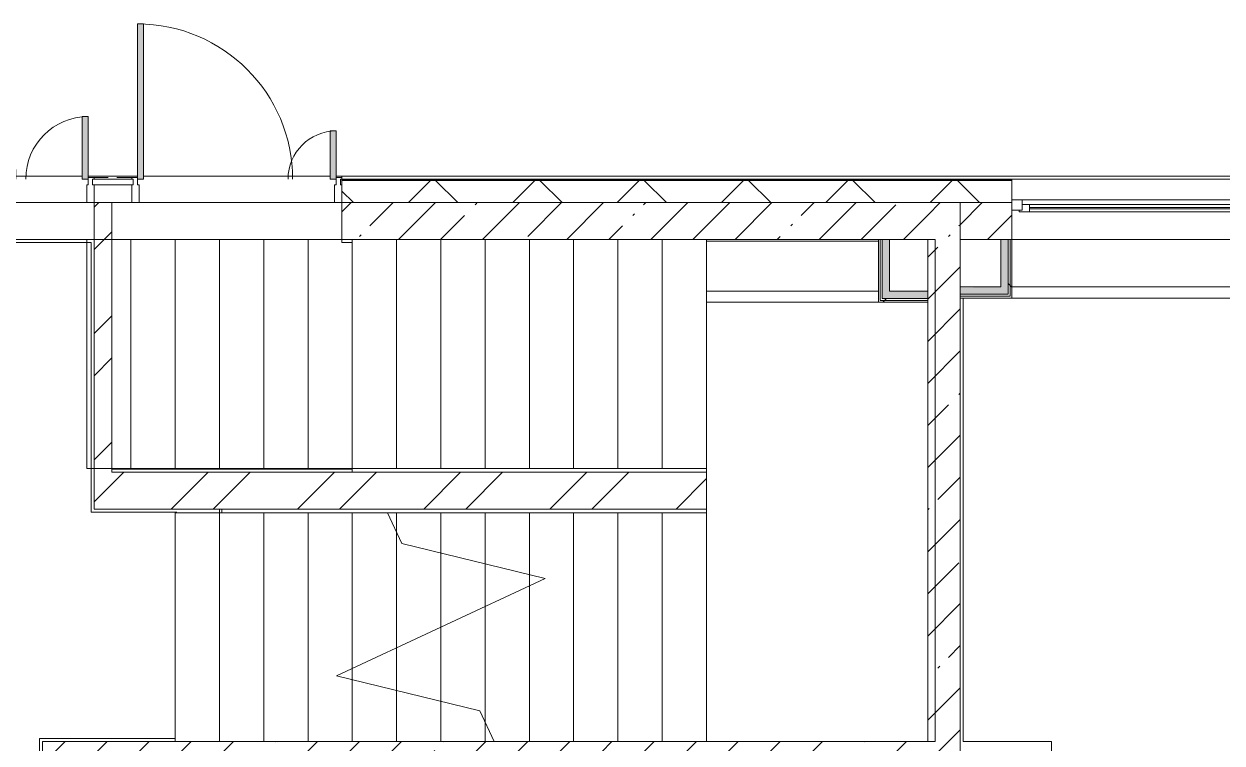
# Model space of a CAD drawing. Header units: millimetres. Extents: x -4196 to 190310, y -8553 to 29000.
# Drawn here: x 153801 to 161920, y 17740 to 22610 of the extents above; entities that cross this region are included whole.
import ezdxf

# ---------------------------------------------------------------- set-up
doc = ezdxf.new("R2010")
doc.units = ezdxf.units.MM
doc.linetypes.add('200_ШТРИХ__ш1_п0_6_', pattern=[160, 100, -60])
for name, color, linetype, lineweight in [('A-DETL-MBND', 7, '200_ШТРИХ__ш1_п0_6_', 9), ('A-GLAZ-1', 7, 'Continuous', 5), ('A-GLAZ-CWMG-2', 7, 'Continuous', 5), ('A-WALL', 7, 'Continuous', 9), ('A-WALL-4', 7, 'Continuous', 5), ('I-WALL-3', 7, 'Continuous', 5), ('S-STRS-3', 7, 'Continuous', 5), ('S-STRS-MBND-2', 7, 'Continuous', 5)]:
    doc.layers.add(name, color=color, linetype=linetype, lineweight=lineweight)
for name, color, linetype, lineweight, true_color in [('A-DOOR-1', 7, 'Continuous', 5, 0xaaaaaa), ('A-DOOR-2', 7, 'Continuous', 5, 0xe2e2e2), ('A-FLOR-1', 7, 'Continuous', 5, 0xaaaaaa), ('I-WALL-1', 7, 'Continuous', 5, 0xe7e7e7), ('I-WALL-2', 7, 'Continuous', 9, 0xe7e7e7)]:
    doc.layers.add(name, color=color, linetype=linetype, lineweight=lineweight, true_color=true_color)
pattern_1 = [(45, (59346.5, 0), (-285.1231, 285.1231), []), (45, (59631.6, 0), (-285.1231, 285.1231), [504.031, -100.806, 16.764, -84.042])]
pattern_2 = [(45, (59346.5, 0), (-427.6843, 427.6843), []), (45, (59631.6, 0), (-427.6843, 427.6843), [])]
pattern_3 = [(45, (59346.5, 0), (-530.33, 530.33), []), (135, (59346.5, 0), (-530.33, -530.33), [])]

# ---------------------------------------------------------------- blocks, each defined once
blk = doc.blocks.new('120_Окно_СКБ_2Ст_Фрамуга сверху - 120_Окно_СКБ_2Ст_2300х2500_h_ ДОО-23103760-1_6_1_птичка')
at = {"layer": 'A-GLAZ-1'}
for p, q in [((-1150, -127), (-1150, -57)), ((-1150, -57), (-1080, -57)), ((1150, -57), (-1150, -57)), ((-1080, -57), (-1080, -127)), ((-1080, -57), (1080, -57)), ((520, -127), (520, -57)), ((520, -57), (590, -57)), ((590, -57), (590, -127)), ((1080, -127), (1080, -57)), ((1080, -57), (1150, -57)), ((1150, -57), (1150, -127)), ((-1080, -127), (-1150, -127)), ((-1150, -127), (-1100, -127)), ((-1080, -127), (-1100, -127)), ((-1100, -127), (-1100, -137)), ((-1100, -137), (540, -137)), ((540, -137), (-1100, -137)), ((520, -87), (-1080, -87)), ((-1080, -87), (-1080, -127)), ((-1030, -137), (-1030, -87)), ((-1030, -107), (470, -107)), ((470, -117), (-1030, -117)), ((470, -137), (470, -87)), ((520, -127), (520, -87)), ((590, -127), (520, -127)), ((540, -127), (520, -127)), ((540, -127), (570, -127)), ((540, -127), (570, -127)), ((540, -137), (540, -127)), ((590, -127), (570, -127)), ((570, -127), (570, -137)), ((570, -137), (1100, -137)), ((1100, -137), (570, -137)), ((1080, -87), (590, -87)), ((590, -87), (590, -127)), ((640, -137), (640, -87)), ((640, -107), (1030, -107)), ((1030, -117), (640, -117)), ((1030, -137), (1030, -87)), ((1080, -127), (1080, -87)), ((1150, -127), (1080, -127)), ((1100, -127), (1080, -127)), ((1100, -127), (1150, -127)), ((1100, -137), (1100, -127))]:
    blk.add_line(p, q, dxfattribs=at)
blk = doc.blocks.new('DRS_ДПУ_распашная__2Ст_Прямоугольная1 - ВН-4_ Нр_ДО_1500х2200 глухая-26741401-1_6_1_птичка')
at = {"layer": 'A-DOOR-2'}
for points in [[(-770, 0), (-730, 0), (-730, 1050), (-770, 1050), (-770, 20)], [(770, 0), (770, 423.1), (730, 423.1), (730, 0)]]:
    blk.add_hatch(color=256, dxfattribs=at).paths.add_polyline_path(points)
at = {"layer": 'A-DOOR-1'}
for p, q in [((-770, 1050), (-770, 0)), ((-730, 1050), (-770, 1050)), ((-730, 0), (-730, 1050)), ((770, 423.1), (730, 423.1)), ((730, 423.1), (730, 0)), ((770, 0), (770, 423.1)), ((-770, 0), (-730, 0)), ((730, 0), (770, 0))]:
    blk.add_line(p, q, dxfattribs=at)
for centre, radius, start, end in [((-770, 0), 1050, 360, 90), ((770, 0), 423.1, 90, 180)]:
    blk.add_arc(centre, radius, start, end, dxfattribs=at)
blk = doc.blocks.new('Прямоугольный импост - Импост структурный с накладкой - 170мм-22855209-1_6_1_птичка')
at = {"layer": 'A-GLAZ-CWMG-2'}
for p, q in [((-50, 40), (-50, 160)), ((-50, 160), (0, 160)), ((0, 160), (0, 40)), ((-40, 40), (-50, 40)), ((-40, 0), (-40, 40)), ((-10, 40), (-10, 0)), ((0, 40), (-10, 40)), ((-10, 0), (0, 0)), ((0, 0), (0, -10)), ((0, -10), (-40, -10))]:
    blk.add_line(p, q, dxfattribs=at)
blk = doc.blocks.new('PNS_Панель прямоугольная - Нр_Металл - 40мм-23713233-1_6_1_птичка')
at = {"layer": 'A-GLAZ-1'}
for p, q in [((-137.5, 0), (137.5, 0)), ((137.5, 0), (-137.5, 0)), ((-127.5, -40), (127.5, -40))]:
    blk.add_line(p, q, dxfattribs=at)
blk = doc.blocks.new('Прямоугольный импост - Импост структурный с накладкой - 170мм-22855551-1_6_1_птичка')
at = {"layer": 'A-DETL-MBND'}
for p, q in [((94930, 21560), (94930, 21570)), ((95185, 21570), (94930, 21570)), ((95185, 21570), (95185, 21560))]:
    blk.add_line(p, q, dxfattribs=at)
blk = doc.blocks.new('Прямоугольный импост - Импост структурный с накладкой - 170мм-22855665-1_6_1_птичка')
at = {"layer": 'A-GLAZ-CWMG-2'}
for p, q in [((-25, 40), (-25, 160)), ((-25, 160), (25, 160)), ((25, 160), (25, 40)), ((-15, 40), (-25, 40)), ((-25, -10), (-25, 0)), ((-25, 0), (-15, 0)), ((-15, 0), (-15, 40)), ((15, 40), (15, 0)), ((25, 40), (15, 40)), ((15, -10), (-25, -10))]:
    blk.add_line(p, q, dxfattribs=at)
blk = doc.blocks.new('Прямоугольный импост - Импост структурный с накладкой - 170мм-V156-1_6_1_птичка')
at = {"layer": 'A-GLAZ-CWMG-2'}
for p, q in [((-25, 40), (-25, 160)), ((-25, 160), (25, 160)), ((25, 160), (25, 40)), ((-15, 40), (-25, 40)), ((-15, 0), (-15, 40)), ((15, 40), (15, 0)), ((25, 40), (15, 40)), ((15, 0), (25, 0)), ((25, 0), (25, -10)), ((25, -10), (-15, -10))]:
    blk.add_line(p, q, dxfattribs=at)
blk = doc.blocks.new('DRS_ДПУ_распашная__2Ст_Прямоугольная1 - ВН-4_ Нр_ДО_1500х2200 глухая-26857260-1_6_1_птичка')
at = {"layer": 'A-DOOR-2'}
for points in [[(-672.5, 0), (-632.5, 0), (-632.5, 1050), (-672.5, 1050), (-672.5, 20)], [(632.5, 0), (672.5, 0), (672.5, 325.6), (632.5, 325.6), (632.5, 20)]]:
    blk.add_hatch(color=256, dxfattribs=at).paths.add_polyline_path(points)
at = {"layer": 'A-DOOR-1'}
for p, q in [((-672.5, 1050), (-672.5, 0)), ((-632.5, 1050), (-672.5, 1050)), ((-632.5, 0), (-632.5, 1050)), ((672.5, 325.6), (632.5, 325.6)), ((632.5, 325.6), (632.5, 0)), ((672.5, 0), (672.5, 325.6)), ((-672.5, 0), (-632.5, 0)), ((632.5, 0), (672.5, 0))]:
    blk.add_line(p, q, dxfattribs=at)
for centre, radius, start, end in [((-672.5, 0), 1050, 360, 90), ((672.5, 0), 325.6, 90, 180)]:
    blk.add_arc(centre, radius, start, end, dxfattribs=at)
blk = doc.blocks.new('Зашивка приборов отопления - Зашивка приборов отопления-33267402-1_6_1_птичка')
at = {"layer": 'A-WALL-4'}
for p, q in [((103450, 21150), (101150, 21150)), ((105550, 21150), (104650, 21150)), ((107750, 21150), (106850, 21150)), ((101150, 20829), (108150, 20829)), ((108150, 20829), (101150, 20829)), ((101150, 20754), (108150, 20754))]:
    blk.add_line(p, q, dxfattribs=at)
blk = doc.blocks.new('Зашивка приборов отопления32 - Зашивка приборов отопления-33323791-1_6_1_птичка')
at = {"layer": 'A-WALL-4'}
for p, q in [((126595, 120), (125430, 120)), ((126595, 45), (126595, 120)), ((126595, 45), (125430, 45)), ((125430, 45), (126595, 45)), ((126595, -295), (126595, 45)), ((125430, -295), (126595, -295))]:
    blk.add_line(p, q, dxfattribs=at)

msp = doc.modelspace()

# ---------------------------------------------------------------- hatches: boundary and pattern name
at = {"layer": 'A-WALL-4'}
h = msp.add_hatch(dxfattribs=at)
h.set_pattern_fill('FP_116', color=256, style=0, pattern_type=2)
h.set_pattern_definition([(45, (59346.5, 0), (-353.5534, 353.5534), []), (135, (59346.5, 0), (-353.5534, -353.5534), [])])
h.paths.add_polyline_path([(162796.5, 21400), (163996.5, 21400), (163996.5, 21550), (162796.5, 21550), (162796.5, 21486)])
h.paths.add_polyline_path([(169296.5, 21400), (170149.6, 21400), (170041.1, 21550), (169296.5, 21550)])
h.paths.add_polyline_path([(152406.5, 21400), (152656.5, 21400), (152652.9, 21550), (152406.5, 21550)])
h.paths.add_polyline_path([(168396.5, 21400), (168396.5, 21550), (167096.5, 21550), (167096.5, 21400), (167971.3, 21400)])
h.paths.add_polyline_path([(156026.5, 21400), (160496.5, 21400), (160496.5, 21550), (155956.5, 21550), (155956.5, 21400)])
h.paths.add_polyline_path([(170581.6, 21400), (170473.1, 21550), (170288, 21550), (170396.5, 21400), (170473.1, 21400)])
h.paths.add_polyline_path([(166196.5, 21400), (166196.5, 21550), (164896.5, 21550), (164896.5, 21400), (166112.4, 21400)])
at = {"layer": 'I-WALL-1'}
for points in [[(160421.5, 20779), (160471.5, 20779), (160471.5, 21150), (160421.5, 21150), (160421.5, 20827.8)], [(160180.8, 20779), (160421.5, 20779), (160421.5, 20829), (160146.5, 20823.4), (160146.5, 20779)]]:
    msp.add_hatch(color=256, dxfattribs=at).paths.add_polyline_path(points)
at = {"layer": 'I-WALL-2'}
for points in [[(159616.5, 20750), (159666.5, 20750), (159666.5, 21150), (159616.5, 21150), (159616.5, 20767.4)], [(159666.5, 20750), (159926.5, 20750), (159926.5, 20800), (159666.5, 20800), (159666.5, 20767.4)]]:
    msp.add_hatch(color=256, dxfattribs=at).paths.add_polyline_path(points)
at = {"layer": 'I-WALL-3'}
h = msp.add_hatch(dxfattribs=at)
h.set_pattern_fill('FP_97', color=256, style=0, pattern_type=2)
h.set_pattern_definition(pattern_1)
h.paths.add_polyline_path([(158426.5, 21150), (159926.5, 21150), (159926.5, 21400), (155956.5, 21400), (155956.5, 21150), (156817.6, 21150)])
h.paths.add_polyline_path([(152592, 21150), (152656.5, 21150), (152656.5, 21400), (152406.5, 21400), (152406.5, 21150)])
h = msp.add_hatch(dxfattribs=at)
h.set_pattern_fill('FP_167', color=256, style=0, pattern_type=2)
h.set_pattern_definition(pattern_2)
h.paths.add_polyline_path([(154396.5, 19325), (154396.5, 21400), (154276.5, 21400), (154276.5, 19325)])
h = msp.add_hatch(dxfattribs=at)
h.set_pattern_fill('FP_97', color=256, style=0, pattern_type=2)
h.set_pattern_definition(pattern_1)
h.paths.add_polyline_path([(160146.5, 17750), (160146.5, 21400), (159926.5, 21400), (159926.5, 17750), (160035.9, 17750)])
h = msp.add_hatch(dxfattribs=at)
h.set_pattern_fill('FP_97', color=256, style=0, pattern_type=2)
h.set_pattern_definition(pattern_1)
h.paths.add_polyline_path([(162796.5, 21150), (163996.5, 21150), (163996.5, 21400), (162796.5, 21400), (162796.5, 21217.1)])
h.paths.add_polyline_path([(160146.5, 21150), (160496.5, 21150), (160496.5, 21400), (160146.5, 21400), (160146.5, 21153.4)])
h.paths.add_polyline_path([(165396.5, 21150), (166196.5, 21150), (166196.5, 21400), (165396.5, 21400), (165396.5, 21246.2)])
h.paths.add_polyline_path([(167571.5, 21150), (168396.5, 21150), (168396.5, 21400), (167096.5, 21400), (167096.5, 21150), (167521.5, 21150)])
h.paths.add_polyline_path([(169296.5, 21150), (169696.5, 21150), (169696.5, 21400), (169296.5, 21400), (169296.5, 21342.3)])
h = msp.add_hatch(dxfattribs=at)
h.set_pattern_fill('FP_208', color=256, style=0, pattern_type=2)
h.set_pattern_definition(pattern_3)
h.paths.add_polyline_path([(160484, 20766.5), (160484, 21150), (160471.5, 21150), (160471.5, 20766.5)])
h = msp.add_hatch(dxfattribs=at)
h.set_pattern_fill('FP_208', color=256, style=0, pattern_type=2)
h.set_pattern_definition(pattern_3)
h.paths.add_polyline_path([(160484, 20754), (160496.5, 20755), (160496.5, 21150), (160484, 21150), (160484, 20755)])
h = msp.add_hatch(dxfattribs=at)
h.set_pattern_fill('FP_208', color=256, style=0, pattern_type=2)
h.set_pattern_definition(pattern_3)
h.paths.add_polyline_path([(159666.5, 20725), (159926.5, 20725), (159926.5, 20737.5), (159604, 20737.5), (159606.1, 20725), (159616.5, 20725)])
h = msp.add_hatch(dxfattribs=at)
h.set_pattern_fill('FP_208', color=256, style=0, pattern_type=2)
h.set_pattern_definition(pattern_3)
h.paths.add_polyline_path([(159666.5, 20737.5), (159926.5, 20737.5), (159926.5, 20750), (159616.5, 20750), (159616.5, 20737.5)])
h = msp.add_hatch(dxfattribs=at)
h.set_pattern_fill('FP_167', color=256, style=0, pattern_type=2)
h.set_pattern_definition(pattern_2)
h.paths.add_polyline_path([(154958.7, 19325), (158426.5, 19325), (158426.5, 19575), (154396.5, 19575), (154396.5, 19325), (154836.5, 19325)])
h = msp.add_hatch(dxfattribs=at)
h.set_pattern_fill('FP_97', color=256, style=0, pattern_type=2)
h.set_pattern_definition(pattern_1)
h.paths.add_polyline_path([(154029.2, 13620), (154146.5, 13620), (154146.5, 17750), (153926.5, 17750), (153926.5, 13620)])
h = msp.add_hatch(dxfattribs=at)
h.set_pattern_fill('FP_97', color=256, style=0, pattern_type=2)
h.set_pattern_definition(pattern_1)
h.paths.add_polyline_path([(160146.5, 17530), (160146.5, 17750), (154146.5, 17750), (154146.5, 17530), (159926.5, 17530)])

# ---------------------------------------------------------------- linework, layer by layer
at = {"layer": 'A-FLOR-1'}
for p, q in [((154531.5, 21400), (154396.5, 21400)), ((155906.5, 21400), (154581.5, 21400)), ((154256.5, 21130), (152396.5, 21130)), ((154276.5, 21150), (152656.5, 21150)), ((154256.5, 19304), (154256.5, 21130)), ((155956.5, 21129.5), (155956.5, 21150)), ((156026.5, 21129.5), (155956.5, 21129.5)), ((156026.5, 19575), (156026.5, 21129.5)), ((160166.5, 20754), (160166.5, 17750)), ((154396.5, 19595.5), (156026.5, 19595.5)), ((155126.5, 19300), (155126.5, 19325)), ((155141.5, 19300), (155141.5, 19325)), ((154836.5, 19304), (154256.5, 19304)), ((153906.5, 13620), (153906.5, 17770.5)), ((153906.5, 17770.5), (154826.5, 17770.5)), ((160166.5, 17750), (160764.5, 17750)), ((160764.5, 17750), (160764.5, 15165))]:
    msp.add_line(p, q, dxfattribs=at)
at = {"layer": 'A-WALL'}
for p, q in [((160496.5, 21553), (155956.5, 21553)), ((160496.5, 21550), (155956.5, 21550)), ((155956.5, 21400), (159926.5, 21400)), ((160146.5, 21400), (160496.5, 21400)), ((159604, 20737.5), (159604, 21150)), ((159616.5, 20750), (159616.5, 21150)), ((160471.5, 20779), (160471.5, 21150)), ((160484, 20766.5), (160484, 21150)), ((159926.5, 20725), (159926.5, 20800)), ((160146.5, 20829), (160146.5, 20754)), ((159926.5, 20737.5), (159604, 20737.5)), ((159926.5, 20750), (159616.5, 20750)), ((160146.5, 20779), (160471.5, 20779)), ((160146.5, 20766.5), (160484, 20766.5))]:
    msp.add_line(p, q, dxfattribs=at)
at = {"layer": 'A-WALL-4'}
for p, q in [((152736.5, 21580), (154196.5, 21580)), ((154236.5, 21580), (154571.5, 21580)), ((154611.5, 21580), (155876.5, 21580)), ((155916.5, 21580), (170488.4, 21580)), ((155956.5, 21580), (155956.5, 21400)), ((164896.5, 21558), (155956.5, 21558)), ((160496.5, 21400), (160496.5, 21558)), ((159926.5, 21400), (160146.5, 21400))]:
    msp.add_line(p, q, dxfattribs=at)
at = {"layer": 'I-WALL-3'}
for p, q in [((152706.5, 21400), (154226.5, 21400)), ((154396.5, 21400), (154276.5, 21400)), ((154276.5, 21400), (154276.5, 19325)), ((154396.5, 19575), (154396.5, 21400)), ((155956.5, 21400), (155956.5, 21150)), ((160146.5, 21400), (160146.5, 20829)), ((160496.5, 20754), (160496.5, 21400)), ((155956.5, 21150), (159926.5, 21150)), ((159591.5, 21150), (159591.5, 20725)), ((159666.5, 20800), (159666.5, 21150)), ((159926.5, 21150), (159926.5, 20800)), ((164896.5, 21150), (160146.5, 21150)), ((160421.5, 21150), (160421.5, 20829)), ((159926.5, 20800), (159666.5, 20800)), ((160421.5, 20829), (160146.5, 20829)), ((159591.5, 20725), (159926.5, 20725)), ((159926.5, 20725), (159926.5, 17750)), ((160146.5, 20754), (160146.5, 17530)), ((160146.5, 20754), (160496.5, 20754)), ((158426.5, 19575), (154396.5, 19575)), ((158426.5, 19325), (158426.5, 19575)), ((154276.5, 19325), (158426.5, 19325)), ((153926.5, 17750), (153926.5, 13620)), ((159926.5, 17750), (153926.5, 17750))]:
    msp.add_line(p, q, dxfattribs=at)
at = {"layer": 'S-STRS-3'}
for p, q in [((156026.5, 19600), (156026.5, 21150)), ((156326.5, 19600), (156326.5, 21150)), ((156326.5, 19600), (156326.5, 21150)), ((156626.5, 19600), (156626.5, 21150)), ((156626.5, 19600), (156626.5, 21150)), ((156926.5, 19600), (156926.5, 21150)), ((156926.5, 19600), (156926.5, 21150)), ((157226.5, 19600), (157226.5, 21150)), ((157226.5, 19600), (157226.5, 21150)), ((157526.5, 19600), (157526.5, 21150)), ((157526.5, 19600), (157526.5, 21150)), ((157826.5, 19600), (157826.5, 21150)), ((157826.5, 19600), (157826.5, 21150)), ((158126.5, 19600), (158126.5, 21150)), ((158126.5, 19600), (158126.5, 21150)), ((158426.5, 21140), (158426.5, 21150)), ((158426.5, 21140), (158426.5, 21150)), ((158426.5, 19600), (158426.5, 20725)), ((158426.5, 19600), (158426.5, 20725)), ((156326.5, 19600), (156026.5, 19600)), ((156626.5, 19600), (156326.5, 19600)), ((156926.5, 19600), (156626.5, 19600)), ((157226.5, 19600), (156926.5, 19600)), ((157526.5, 19600), (157226.5, 19600)), ((157826.5, 19600), (157526.5, 19600)), ((158126.5, 19600), (157826.5, 19600)), ((158426.5, 19600), (158126.5, 19600)), ((158426.5, 19600), (158426.5, 19575)), ((158426.5, 19325), (158426.5, 19300)), ((154826.5, 19300), (154826.5, 17750)), ((154826.5, 19300), (155126.5, 19300)), ((154826.5, 19300), (154826.5, 17750)), ((155126.5, 19300), (155426.5, 19300)), ((155126.5, 19300), (155126.5, 17750)), ((155126.5, 19300), (155126.5, 17750)), ((155426.5, 19300), (155726.5, 19300)), ((155426.5, 19300), (155426.5, 17750)), ((155426.5, 19300), (155426.5, 17750)), ((155726.5, 19300), (156026.5, 19300)), ((155726.5, 19300), (155726.5, 17750)), ((155726.5, 19300), (155726.5, 17750)), ((156026.5, 19300), (156265.1, 19300)), ((156026.5, 19300), (156026.5, 18245.2)), ((156026.5, 19300), (156026.5, 18245.2)), ((156265.1, 19300), (156326.5, 19300)), ((156326.5, 19300), (156626.5, 19300)), ((156326.5, 19300), (156326.5, 19168.4)), ((156326.5, 19300), (156326.5, 19168.4)), ((156626.5, 19300), (156926.5, 19300)), ((156626.5, 19300), (156626.5, 19027.2)), ((156626.5, 19300), (156626.5, 19027.2)), ((156926.5, 19300), (157226.5, 19300)), ((156926.5, 19300), (156926.5, 18954.3)), ((156926.5, 19300), (156926.5, 18954.3)), ((157226.5, 19300), (157526.5, 19300)), ((157226.5, 19300), (157226.5, 18881.4)), ((157226.5, 19300), (157226.5, 18881.4)), ((157526.5, 19300), (157826.5, 19300)), ((157526.5, 19300), (157526.5, 17750)), ((157526.5, 19300), (157526.5, 17750)), ((157826.5, 19300), (158126.5, 19300)), ((157826.5, 19300), (157826.5, 17750)), ((157826.5, 19300), (157826.5, 17750)), ((158126.5, 19300), (158426.5, 19300)), ((158126.5, 19300), (158126.5, 17750)), ((158126.5, 19300), (158126.5, 17750)), ((158426.5, 19300), (158426.5, 17750)), ((156326.5, 19168.4), (156326.5, 18385.1)), ((156326.5, 19168.4), (156326.5, 18385.1)), ((156626.5, 19027.2), (156626.5, 18525)), ((156626.5, 19027.2), (156626.5, 18525)), ((156926.5, 18954.3), (156926.5, 18664.9)), ((156926.5, 18954.3), (156926.5, 18664.9)), ((157226.5, 18881.4), (157226.5, 18804.8)), ((157226.5, 18881.4), (157226.5, 18804.8)), ((157226.5, 18804.8), (157226.5, 17750)), ((157226.5, 18804.8), (157226.5, 17750)), ((156926.5, 18664.9), (156926.5, 17881.6)), ((156926.5, 18664.9), (156926.5, 17881.6)), ((156626.5, 18525), (156626.5, 18022.8)), ((156626.5, 18525), (156626.5, 18022.8)), ((156326.5, 18385.1), (156326.5, 18095.7)), ((156326.5, 18385.1), (156326.5, 18095.7)), ((156026.5, 18245.2), (156026.5, 18168.6)), ((156026.5, 18245.2), (156026.5, 18168.6)), ((156026.5, 18168.6), (156026.5, 17750)), ((156026.5, 18168.6), (156026.5, 17750)), ((156326.5, 18095.7), (156326.5, 17750)), ((156326.5, 18095.7), (156326.5, 17750)), ((156626.5, 18022.8), (156626.5, 17750)), ((156626.5, 18022.8), (156626.5, 17750)), ((156926.5, 17881.6), (156926.5, 17750)), ((156926.5, 17881.6), (156926.5, 17750)), ((156926.5, 17750), (156987.9, 17750))]:
    msp.add_line(p, q, dxfattribs=at)
at = {"layer": 'S-STRS-MBND-2'}
for p, q in [((154226.5, 19600), (154226.5, 21150)), ((158426.5, 21150), (154226.5, 21150)), ((154526.5, 19600), (154526.5, 21150)), ((154526.5, 19600), (154526.5, 21150)), ((154826.5, 19600), (154826.5, 21150)), ((154826.5, 19600), (154826.5, 21150)), ((155126.5, 19600), (155126.5, 21150)), ((155126.5, 19600), (155126.5, 21150)), ((155426.5, 19600), (155426.5, 21150)), ((155426.5, 19600), (155426.5, 21150)), ((155726.5, 19600), (155726.5, 21150)), ((155726.5, 19600), (155726.5, 21150)), ((156026.5, 19600), (156026.5, 21150)), ((156026.5, 19600), (156026.5, 21150)), ((156326.5, 19600), (156326.5, 21150)), ((156326.5, 19600), (156326.5, 21150)), ((156626.5, 19600), (156626.5, 21150)), ((156626.5, 19600), (156626.5, 21150)), ((156926.5, 19600), (156926.5, 21150)), ((156926.5, 19600), (156926.5, 21150)), ((157226.5, 19600), (157226.5, 21150)), ((157226.5, 19600), (157226.5, 21150)), ((157526.5, 19600), (157526.5, 21150)), ((157526.5, 19600), (157526.5, 21150)), ((157826.5, 19600), (157826.5, 21150)), ((157826.5, 19600), (157826.5, 21150)), ((158126.5, 19600), (158126.5, 21150)), ((158126.5, 19600), (158126.5, 21150)), ((159976.5, 21150), (158426.5, 21150)), ((158426.5, 19600), (158426.5, 21150)), ((158426.5, 19600), (158426.5, 21150)), ((159976.5, 17750), (159976.5, 21150)), ((158426.5, 19600), (154226.5, 19600)), ((158426.5, 19600), (158426.5, 19300)), ((156265.1, 19300), (158426.5, 19300)), ((156362.4, 19091.4), (156265.1, 19300)), ((156326.5, 19300), (156326.5, 19168.4)), ((156326.5, 19300), (156326.5, 19168.4)), ((156626.5, 19300), (156626.5, 19027.2)), ((156626.5, 19300), (156626.5, 19027.2)), ((156926.5, 19300), (156926.5, 18954.3)), ((156926.5, 19300), (156926.5, 18954.3)), ((157226.5, 19300), (157226.5, 18881.4)), ((157226.5, 19300), (157226.5, 18881.4)), ((157526.5, 19300), (157526.5, 17750)), ((157526.5, 19300), (157526.5, 17750)), ((157826.5, 19300), (157826.5, 17750)), ((157826.5, 19300), (157826.5, 17750)), ((158126.5, 19300), (158126.5, 17750)), ((158126.5, 19300), (158126.5, 17750)), ((158426.5, 19300), (158426.5, 17750)), ((158426.5, 19300), (158426.5, 17750)), ((157334.5, 18855.2), (156362.4, 19091.4)), ((155918.4, 18194.8), (157334.5, 18855.2)), ((157226.5, 18804.8), (157226.5, 17750)), ((157226.5, 18804.8), (157226.5, 17750)), ((156926.5, 18664.9), (156926.5, 17881.6)), ((156926.5, 18664.9), (156926.5, 17881.6)), ((156626.5, 18525), (156626.5, 18022.8)), ((156626.5, 18525), (156626.5, 18022.8)), ((156326.5, 18385.1), (156326.5, 18095.7)), ((156326.5, 18385.1), (156326.5, 18095.7)), ((156890.6, 17958.6), (155918.4, 18194.8)), ((156026.5, 18245.2), (156026.5, 18168.6)), ((156026.5, 18245.2), (156026.5, 18168.6)), ((156987.9, 17750), (156890.6, 17958.6)), ((156987.9, 17750), (158426.5, 17750)), ((158426.5, 17750), (159976.5, 17750))]:
    msp.add_line(p, q, dxfattribs=at)

# ---------------------------------------------------------------- block references
at = {"layer": 'A-DETL-MBND'}
msp.add_blockref('Прямоугольный импост - Импост структурный с накладкой - 170мм-22855551-1_6_1_птичка', (59346.5, 0), dxfattribs=at)
at = {"layer": 'A-DOOR-1'}
for name, p in [('DRS_ДПУ_распашная__2Ст_Прямоугольная1 - ВН-4_ Нр_ДО_1500х2200 глухая-26741401-1_6_1_птичка', (153466.5, 21560)), ('DRS_ДПУ_распашная__2Ст_Прямоугольная1 - ВН-4_ Нр_ДО_1500х2200 глухая-26857260-1_6_1_птичка', (155244, 21560))]:
    msp.add_blockref(name, p, dxfattribs=at)
at = {"layer": 'A-GLAZ-1'}
for name, p in [('PNS_Панель прямоугольная - Нр_Металл - 40мм-23713233-1_6_1_птичка', (154404, 21560)), ('120_Окно_СКБ_2Ст_Фрамуга сверху - 120_Окно_СКБ_2Ст_2300х2500_h_ ДОО-23103760-1_6_1_птичка', (161646.5, 21475))]:
    msp.add_blockref(name, p, dxfattribs=at)
at = {"layer": 'A-GLAZ-CWMG-2', "extrusion": (0, 0, -1), "rotation": 180}
for name, p in [('Прямоугольный импост - Импост структурный с накладкой - 170мм-V156-1_6_1_птичка', (-154251.5, 21560)), ('Прямоугольный импост - Импост структурный с накладкой - 170мм-22855665-1_6_1_птичка', (-154556.5, 21560)), ('Прямоугольный импост - Импост структурный с накладкой - 170мм-22855209-1_6_1_птичка', (-155956.5, 21560))]:
    msp.add_blockref(name, p, dxfattribs=at)
at = {"layer": 'A-WALL-4', "rotation": 180}
msp.add_blockref('Зашивка приборов отопления32 - Зашивка приборов отопления-33323791-1_6_1_птичка', (285021.5, 20845), dxfattribs=at)
at = {"layer": 'A-WALL-4'}
msp.add_blockref('Зашивка приборов отопления - Зашивка приборов отопления-33267402-1_6_1_птичка', (59346.5, 0), dxfattribs=at)

doc.saveas('drawing.dxf')
